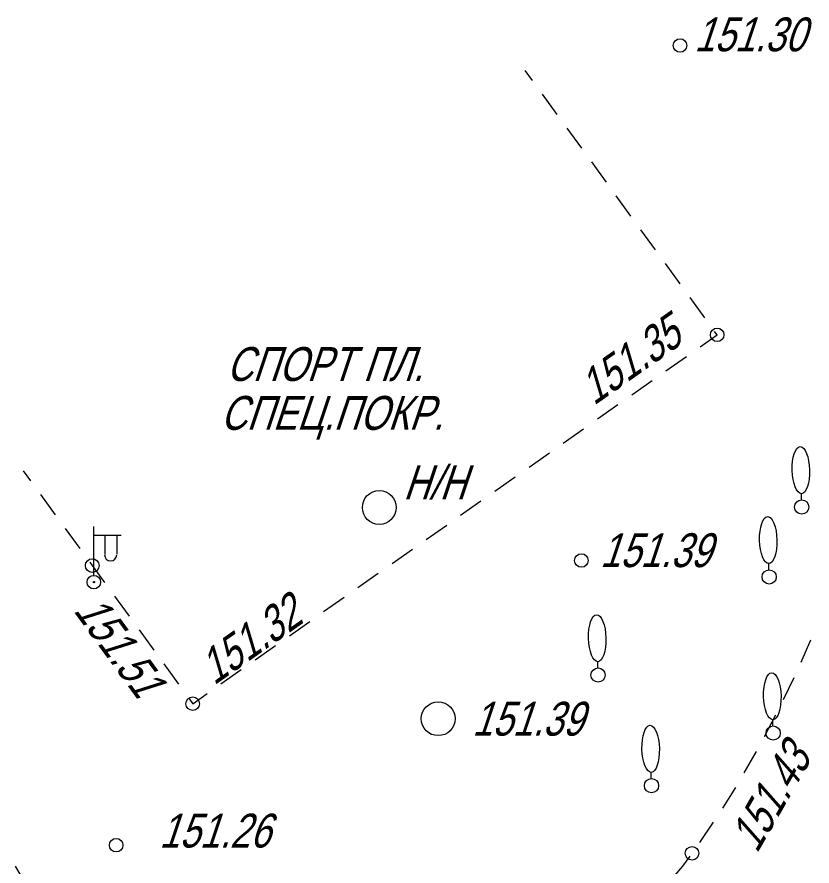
# Model space of a CAD drawing. Header units: metres. Extents: x 382 to 851, y 14083 to 14440.
# Drawn here: x 577.2 to 600.7, y 14250 to 14275.08 of the extents above; entities that cross this region are included whole.
import ezdxf

# ---------------------------------------------------------------- set-up
doc = ezdxf.new("R2010")
doc.units = ezdxf.units.M
doc.header["$MEASUREMENT"] = 0
for name, color, linetype, lineweight in [('Горизонтали', 7, 'Continuous', 25), ('Граница площадки', 7, 'Continuous', 25), ('Колодцы', 7, 'Continuous', 25), ('Отдельно стоящее дерево', 7, 'Continuous', 25), ('Пояснительные подписи', 7, 'Continuous', 25), ('Фонари', 7, 'Continuous', 25)]:
    doc.layers.add(name, color=color, linetype=linetype, lineweight=lineweight)
doc.styles.add('Style-RUSSIAN_1251 I 0.32289', font='RUSSIAN_1251.shx', dxfattribs={"oblique": 18.5})

# ---------------------------------------------------------------- blocks, each defined once
blk = doc.blocks.new('PIKET_144')
at = {"layer": 'Горизонтали', "color": 251, "linetype": 'Continuous', "lineweight": 9}
blk.add_arc((0, 0), 0.2, 0, 360, dxfattribs=at)
blk = doc.blocks.new('PIKET_150')
at = {"layer": 'Горизонтали', "color": 251, "linetype": 'Continuous', "lineweight": 9}
blk.add_arc((0, 0), 0.2, 0, 360, dxfattribs=at)
blk = doc.blocks.new('DEREVO_217')
at = {"layer": 'Отдельно стоящее дерево', "color": 251, "linetype": 'Continuous', "lineweight": 9, "flags": 128}
blk.add_lwpolyline([(-0.007, 0.21), (-0.007, 0.393)], dxfattribs=at)
at = {"layer": 'Отдельно стоящее дерево', "color": 251, "linetype": 'Continuous', "lineweight": 9}
blk.add_arc((0.00048, 0.00027), 0.21, 0, 359.999994, dxfattribs=at)
blk.add_ellipse((-0.02502, 1.08827), major_axis=(-0.0185, 0.695), ratio=0.36982862, dxfattribs=at)
blk = doc.blocks.new('DEREVO_218')
at = {"layer": 'Отдельно стоящее дерево', "color": 251, "linetype": 'Continuous', "lineweight": 9, "flags": 128}
blk.add_lwpolyline([(-0.007, 0.21), (-0.007, 0.393)], dxfattribs=at)
at = {"layer": 'Отдельно стоящее дерево', "color": 251, "linetype": 'Continuous', "lineweight": 9}
blk.add_arc((0.00005, 0), 0.21, 0, 359.999994, dxfattribs=at)
blk.add_ellipse((-0.02545, 1.088), major_axis=(-0.0185, 0.695), ratio=0.36982862, dxfattribs=at)
blk = doc.blocks.new('DEREVO_219')
at = {"layer": 'Отдельно стоящее дерево', "color": 251, "linetype": 'Continuous', "lineweight": 9, "flags": 128}
blk.add_lwpolyline([(-0.007, 0.21), (-0.007, 0.393)], dxfattribs=at)
at = {"layer": 'Отдельно стоящее дерево', "color": 251, "linetype": 'Continuous', "lineweight": 9}
blk.add_arc((-0.0004, 0.00049), 0.21, 0, 359.999994, dxfattribs=at)
blk.add_ellipse((-0.0259, 1.08849), major_axis=(-0.0185, 0.695), ratio=0.36982862, dxfattribs=at)
blk = doc.blocks.new('DEREVO_247')
at = {"layer": 'Отдельно стоящее дерево', "color": 251, "linetype": 'Continuous', "lineweight": 9, "flags": 128}
blk.add_lwpolyline([(-0.007, 0.21), (-0.007, 0.393)], dxfattribs=at)
at = {"layer": 'Отдельно стоящее дерево', "color": 251, "linetype": 'Continuous', "lineweight": 9}
blk.add_arc((0, 0), 0.21, 0, 360, dxfattribs=at)
blk.add_ellipse((-0.026, 1.088), major_axis=(-0.019, 0.695), ratio=0.369829, dxfattribs=at)
blk = doc.blocks.new('DEREVO_248')
at = {"layer": 'Отдельно стоящее дерево', "color": 251, "linetype": 'Continuous', "lineweight": 9, "flags": 128}
blk.add_lwpolyline([(-0.007, 0.21), (-0.007, 0.393)], dxfattribs=at)
at = {"layer": 'Отдельно стоящее дерево', "color": 251, "linetype": 'Continuous', "lineweight": 9}
blk.add_arc((0, 0), 0.21, 0, 360, dxfattribs=at)
blk.add_ellipse((-0.025, 1.088), major_axis=(-0.019, 0.695), ratio=0.369829, dxfattribs=at)
blk = doc.blocks.new('KOLOD_38')
at = {"layer": 'Колодцы', "color": 251, "linetype": 'Continuous', "lineweight": 9}
blk.add_arc((0, 0), 0.5, 0, 360, dxfattribs=at)
blk = doc.blocks.new('KOLOD_40')
at = {"layer": 'Колодцы', "color": 251, "linetype": 'Continuous', "lineweight": 9}
blk.add_arc((0, 0), 0.5, 0, 360, dxfattribs=at)
blk = doc.blocks.new('FONAR5_9')
at = {"layer": 'Фонари', "color": 251, "linetype": 'Continuous', "lineweight": 9}
for p, q in [((0.003, 0.2), (0.003, 1.641)), ((0.017, 1.388), (0.805, 1.388)), ((0.322, 1.371), (0.322, 0.816)), ((0.676, 1.378), (0.676, 0.823))]:
    blk.add_line(p, q, dxfattribs=at)
for centre, radius, start, end in [((0.496, 0.809), 0.181, 180, 0), ((0, 0), 0.2, 0, 360), ((0, 0), 0.02, 0, 360)]:
    blk.add_arc(centre, radius, start, end, dxfattribs=at)
blk = doc.blocks.new('PIKET_201')
at = {"layer": 'Горизонтали', "color": 251, "linetype": 'Continuous', "lineweight": 9}
blk.add_arc((0.00029, 0.0005), 0.2, 0, 359.999994, dxfattribs=at)
blk = doc.blocks.new('PIKET_204')
at = {"layer": 'Горизонтали', "color": 251, "linetype": 'Continuous', "lineweight": 9}
blk.add_arc((0, 0), 0.2, 0, 360, dxfattribs=at)
blk = doc.blocks.new('msdElementTypeLineString_72')
at = {"layer": 'Граница площадки', "color": 251, "linetype": 'Continuous', "lineweight": 9}
for p, q in [((15.05, 18.407), (14.833, 18.705)), ((15.776, 17.406), (15.343, 18.002)), ((16.502, 16.405), (16.07, 17.002)), ((17.955, 14.404), (17.522, 15)), ((18.681, 13.403), (18.249, 13.999)), ((19.407, 12.402), (18.975, 12.998)), ((20.134, 11.401), (19.701, 11.997)), ((18.989, 9.832), (19.592, 10.256)), ((17.978, 9.121), (18.58, 9.545)), ((16.966, 8.41), (17.569, 8.833)), ((15.954, 7.698), (16.557, 8.122)), ((14.943, 6.987), (15.545, 7.411)), ((0, 6.879), (0.217, 6.581)), ((13.931, 6.276), (14.534, 6.699)), ((0.511, 6.177), (0.945, 5.581)), ((12.92, 5.564), (13.522, 5.988)), ((11.908, 4.853), (12.511, 5.277)), ((1.239, 5.177), (1.672, 4.581)), ((10.896, 4.142), (11.499, 4.566)), ((9.885, 3.431), (10.487, 3.854)), ((2.694, 3.177), (3.128, 2.581)), ((8.873, 2.719), (9.476, 3.143)), ((7.862, 2.008), (8.464, 2.432)), ((3.422, 2.177), (3.855, 1.581)), ((6.85, 1.297), (7.453, 1.721)), ((4.149, 1.177), (4.583, 0.581)), ((5.838, 0.586), (6.441, 1.009))]:
    blk.add_line(p, q, dxfattribs=at)
at = {"layer": 'Граница площадки', "color": 251, "linetype": 'Continuous', "lineweight": 9, "flags": 128}
for points in [[(17.229, 15.405), (16.994, 15.728), (16.796, 16.001)], [(20.001, 10.543), (20.501, 10.895), (20.427, 10.996)], [(1.967, 4.177), (2.037, 4.08), (2.4, 3.581)], [(4.877, 0.177), (5.006, 0), (5.429, 0.298)]]:
    blk.add_lwpolyline(points, dxfattribs=at)
blk = doc.blocks.new('msdElementTypeLineString_80')
at = {"layer": 'Граница площадки', "color": 251, "linetype": 'Continuous', "lineweight": 9}
for p, q in [((17.193, 6.671), (16.905, 6.009)), ((16.698, 5.554), (16.386, 4.904)), ((16.163, 4.457), (15.826, 3.819)), ((15.588, 3.379), (15.227, 2.755)), ((14.973, 2.324), (14.589, 1.713)), ((14.319, 1.293), (13.913, 0.696)), ((13.627, 0.287), (13.408, 0))]:
    blk.add_line(p, q, dxfattribs=at)
blk = doc.blocks.new('PIKET_338')
at = {"layer": 'Горизонтали', "color": 251, "linetype": 'Continuous', "lineweight": 9}
blk.add_arc((0, 0), 0.2, 0, 360, dxfattribs=at)
blk = doc.blocks.new('PIKET_339')
at = {"layer": 'Горизонтали', "color": 251, "linetype": 'Continuous', "lineweight": 9}
blk.add_arc((0, 0), 0.2, 0, 360, dxfattribs=at)
blk = doc.blocks.new('PIKET_341')
at = {"layer": 'Горизонтали', "color": 251, "linetype": 'Continuous', "lineweight": 9}
blk.add_arc((0, 0), 0.2, 0, 360, dxfattribs=at)
blk = doc.blocks.new('msdElementTypeLineString_230')
at = {"layer": 'Граница площадки', "color": 251, "linetype": 'Continuous', "lineweight": 9}
blk.add_line((58.307, 30.543), (58.085, 30.272), dxfattribs=at)
blk = doc.blocks.new('msdElementTypeLineString_235')
at = {"layer": 'Граница площадки', "color": 251, "linetype": 'Continuous', "lineweight": 9}
for p, q in [((36.037, 26.46), (35.858, 26.774)), ((36.641, 25.397), (36.284, 26.025)), ((37.85, 23.271), (37.493, 23.9)), ((38.454, 22.208), (38.097, 22.837)), ((39.059, 21.145), (38.702, 21.774)), ((39.663, 20.082), (39.306, 20.711)), ((39.049, 19.35), (39.675, 19.712)), ((37.99, 18.739), (38.616, 19.1)), ((36.932, 18.128), (37.557, 18.489)), ((35.873, 17.517), (36.498, 17.878)), ((34.814, 16.905), (35.439, 17.267)), ((33.755, 16.294), (34.381, 16.655)), ((32.696, 15.683), (33.322, 16.044)), ((31.637, 15.072), (32.263, 15.433)), ((30.578, 14.46), (31.204, 14.822)), ((29.519, 13.849), (30.145, 14.21)), ((28.46, 13.238), (29.086, 13.599)), ((27.401, 12.627), (28.027, 12.988)), ((26.344, 12.011), (26.969, 12.375)), ((25.288, 11.395), (25.912, 11.759)), ((24.232, 10.779), (24.856, 11.143)), ((23.175, 10.164), (23.8, 10.528)), ((22.119, 9.548), (22.743, 9.912)), ((0.001, 9.673), (0.185, 9.362)), ((21.062, 8.932), (21.687, 9.296)), ((0.44, 8.932), (0.809, 8.311)), ((20.006, 8.316), (20.631, 8.68)), ((18.95, 7.701), (19.574, 8.065)), ((1.064, 7.881), (1.433, 7.259)), ((17.893, 7.085), (18.518, 7.449)), ((1.688, 6.829), (2.056, 6.208)), ((16.837, 6.469), (17.461, 6.833)), ((15.781, 5.853), (16.405, 6.217)), ((2.311, 5.778), (2.68, 5.156)), ((14.724, 5.238), (15.349, 5.602)), ((13.668, 4.622), (14.292, 4.986)), ((2.935, 4.726), (3.304, 4.104)), ((12.612, 4.006), (13.236, 4.37)), ((3.559, 3.674), (3.928, 3.053)), ((11.555, 3.39), (12.18, 3.754)), ((10.499, 2.775), (11.123, 3.139)), ((4.183, 2.623), (4.552, 2.001)), ((9.443, 2.159), (10.067, 2.523)), ((8.386, 1.543), (9.011, 1.907)), ((4.807, 1.571), (5.176, 0.95)), ((7.33, 0.927), (7.954, 1.291)), ((6.273, 0.312), (6.898, 0.675))]:
    blk.add_line(p, q, dxfattribs=at)
at = {"layer": 'Граница площадки', "color": 251, "linetype": 'Continuous', "lineweight": 9, "flags": 128}
for points in [[(37.246, 24.334), (36.992, 24.78), (36.888, 24.962)], [(5.431, 0.52), (5.739, 0), (5.841, 0.06)]]:
    blk.add_lwpolyline(points, dxfattribs=at)

msp = doc.modelspace()

# ---------------------------------------------------------------- block references
at = {"layer": 'Горизонтали', "color": 251, "linetype": 'Continuous', "lineweight": 9}
for name, p in [('PIKET_341', (596.797, 14274.233)), ('PIKET_150', (597.892, 14265.689)), ('PIKET_204', (579.428, 14258.874)), ('PIKET_339', (593.882, 14259.024)), ('PIKET_338', (582.397, 14254.794)), ('PIKET_201', (580.135, 14250.614)), ('PIKET_144', (597.152, 14250.376))]:
    msp.add_blockref(name, p, dxfattribs=at)
at = {"layer": 'Граница площадки', "color": 251, "linetype": 'Continuous', "lineweight": 9}
for name, p in [('msdElementTypeLineString_80', (583.457, 14250)), ('msdElementTypeLineString_72', (577.391, 14254.794)), ('msdElementTypeLineString_230', (538.558, 14219.457)), ('msdElementTypeLineString_235', (541.303, 14223.226))]:
    msp.add_blockref(name, p, dxfattribs=at)
at = {"layer": 'Колодцы', "color": 251, "linetype": 'Continuous', "lineweight": 9}
for name, p in [('KOLOD_40', (587.909, 14260.59)), ('KOLOD_38', (589.651, 14254.35))]:
    msp.add_blockref(name, p, dxfattribs=at)
at = {"layer": 'Отдельно стоящее дерево', "color": 251, "linetype": 'Continuous', "lineweight": 9}
for name, p in [('DEREVO_219', (600.392, 14260.603)), ('DEREVO_218', (599.428, 14258.538)), ('DEREVO_248', (594.375, 14255.64)), ('DEREVO_217', (599.547, 14253.927)), ('DEREVO_247', (595.954, 14252.373))]:
    msp.add_blockref(name, p, dxfattribs=at)
at = {"layer": 'Фонари', "color": 251, "linetype": 'Continuous', "lineweight": 9}
msp.add_blockref('FONAR5_9', (579.476, 14258.385), dxfattribs=at)

# ---------------------------------------------------------------- texts
at = {"layer": 'Горизонтали', "color": 251, "linetype": 'Continuous', "lineweight": 9, "style": 'Style-RUSSIAN_1251 I 0.32289', "oblique": 18.5}
for s, width, p in [('151.30', 0.8, (597.213, 14274.062)), ('151.39', 0.8, (594.427, 14258.828)), ('151.26', 0.799996, (581.406, 14250.546))]:
    msp.add_text(s, height=1, dxfattribs=dict(at, width=width)).set_placement(p)
for s, rotation, width, p in [('151.35', 35.1118, 0.799996, (594.249, 14263.586)), ('151.32', 35.1118, 0.8, (583.027, 14255.324)), ('151.51', 306.043, 0.8, (578.856, 14257.544)), ('151.43', 60.0128, 0.799996, (599.068, 14250.35))]:
    msp.add_text(s, height=1, rotation=rotation, dxfattribs=dict(at, width=width)).set_placement(p)
at = {"layer": 'Граница площадки', "color": 251, "linetype": 'Continuous', "lineweight": 9, "style": 'Style-RUSSIAN_1251 I 0.32289', "oblique": 18.5, "width": 0.8}
msp.add_text('СПЕЦ.ПОКР.', height=1, dxfattribs=at).set_placement((583.211, 14262.883))
at = {"layer": 'Колодцы', "color": 251, "linetype": 'Continuous', "lineweight": 9, "style": 'Style-RUSSIAN_1251 I 0.32289', "oblique": 18.5}
for s, width, p in [('Н/Н', 0.8, (588.614, 14260.83)), ('151.39', 0.799996, (590.651, 14253.85))]:
    msp.add_text(s, height=1, dxfattribs=dict(at, width=width)).set_placement(p)
at = {"layer": 'Пояснительные подписи', "color": 251, "linetype": 'Continuous', "lineweight": 9, "style": 'Style-RUSSIAN_1251 I 0.32289', "oblique": 18.5, "width": 0.799996}
msp.add_text('СПОРТ ПЛ.', height=1, dxfattribs=at).set_placement((583.389, 14264.326))

doc.saveas('drawing.dxf')
